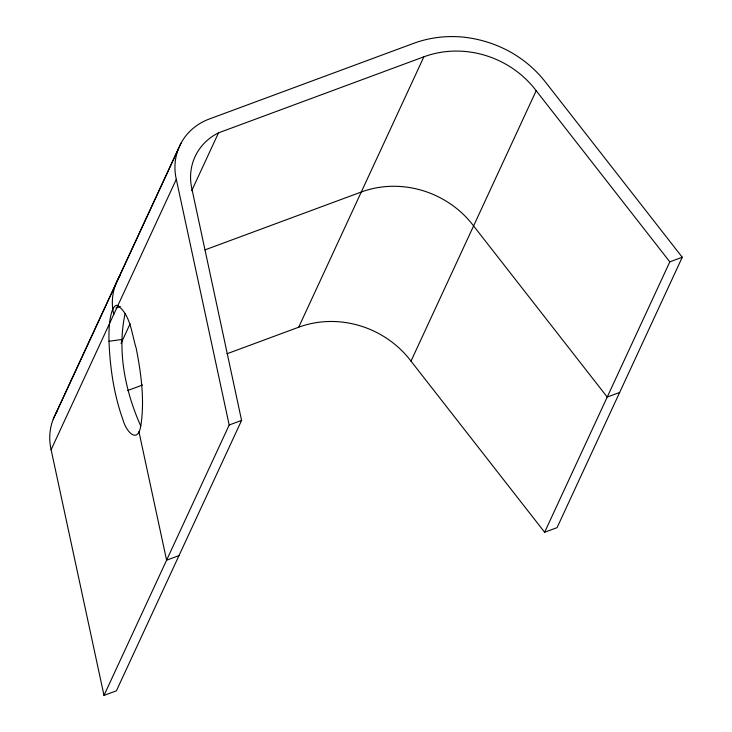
<?xml version="1.0" encoding="UTF-8"?>
<svg xmlns="http://www.w3.org/2000/svg" width="732" height="732" viewBox="0 0 732 732"><rect width="100%" height="100%" fill="white"/><g stroke="black" fill="none" stroke-linecap="round" stroke-linejoin="round"><path stroke-width="1.1" d="M125.099 313.68C116.955 350.948 125.309 391.483 140.672 425.823M53.299 418.988L178.489 148.587M55.925 413.388L181.115 142.987M544.626 532.246L669.817 261.855L536.181 90.713A93.87 86.623 24.8 0 0 423.874 56.812L218.502 132.858A56.931 52.539 24.8 0 0 191.875 188.792L241.587 420.406L116.406 690.807L103.999 695.4L51.112 449.732L176.302 179.331A59.045 54.488 24.8 0 1 209.196 119.051L413.607 43.362A111.145 102.562 24.8 0 1 461.672 36.966C478.28 38.485 494.475 43.408 509.161 51.304A111.145 102.562 24.8 0 1 546.584 83.503L682.251 257.252L557.061 527.644L544.626 532.246L411 361.114A93.87 86.623 24.8 0 0 298.693 327.213L227.021 353.748M121.027 343.4L130.113 323.791M191.747 190.659L218.502 132.858M103.999 695.4L229.189 424.999L176.302 179.331M298.693 327.213L423.874 56.812M411 361.114L536.181 90.713M121.677 340.426L122.153 339.438L109.004 341.277C110.029 367.821 113.899 394.557 122.93 419.628C126.096 431.816 138.348 445.303 141.066 424.176C144.643 398.83 141.047 373.018 136.161 348.084C131.623 333.829 130.616 314.449 117.376 305.372A62.321 12.837 84.6 0 0 112.81 309.243A62.321 12.828 84.6 0 0 109.709 321.888L109.388 324.715A64.27 14.137 82.2 0 0 109.004 341.277M205.116 249.841L361.279 192.013A93.87 86.623 24.8 0 1 473.586 225.914L607.221 397.055L619.656 392.443M116.031 308.062L120.313 306.47M127.542 390.586L142.52 385.041M229.189 424.999L241.587 420.406M669.817 261.855L682.251 257.252M178.992 555.606L166.594 560.2L138.915 431.606M113.707 314.531L112.655 308.282A59.045 54.488 24.8 0 1 120.085 275.516M51.112 449.732A59.045 54.488 24.8 0 1 57.489 410.716"/></g></svg>
